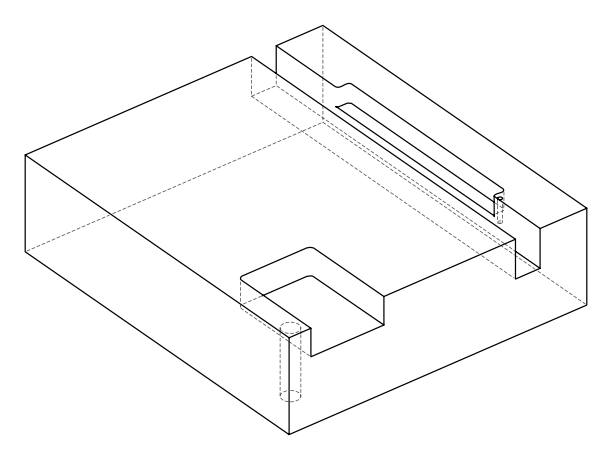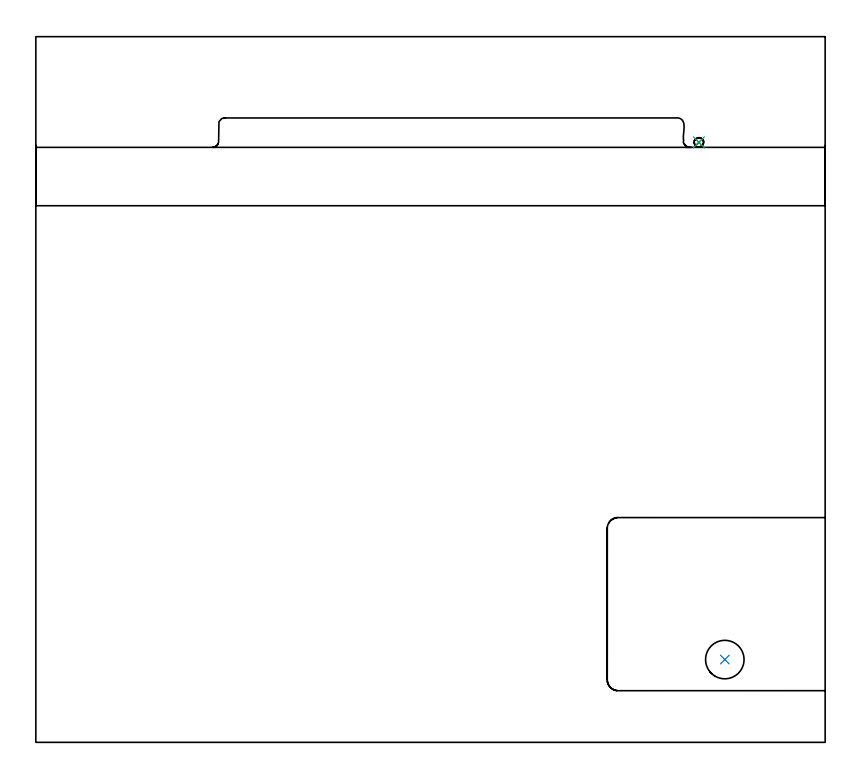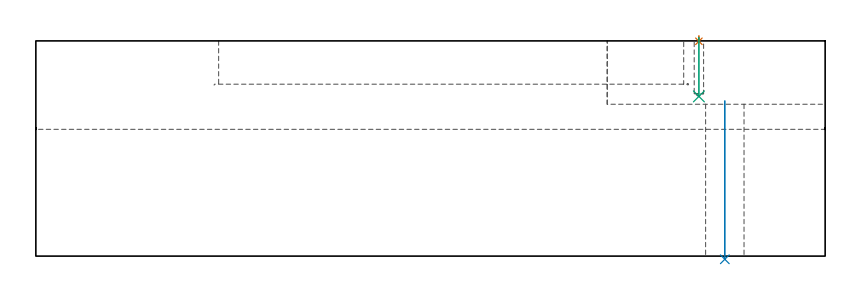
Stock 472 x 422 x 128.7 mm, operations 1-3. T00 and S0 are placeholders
(PLAN: 6 operations, 5 tool changes, 409.7 min)
(1 SPOT_DRILL | STEP1POCKET | NXT0321_9005460120000 | 0.03 min | 0 mm3)
(2 INDEXABLE_INSERT_DRILL_THROUGH_HOLE_FROM_SOLID | STEP1HOLE | NXT0302_017 | 0.39 min | 53388 mm3)
(3 DRILL_BLIND_HOLE_INTO_CENTER | STEP1POCKET | UGT0301_179 | 0.14 min | 775 mm3)
(4 MILL_OPEN_POCKET | POCKET_OPEN | NXT0201_008 | Follow Part, ap 1.5, ae 75% | 379.25 min | 891523 mm3)
(5 MILL_SLOT | SLOT_PARTIAL_RECTANGULAR | NXT0201_011 | Follow Part, ap 3, ae 75% | 21.2 min | 156658 mm3)
(6 MILL_RECTANGULAR_SLOT | SLOT_RECTANGULAR | UGT0201_004 | Follow Part, ap 8, ae 75% | 8.71 min | 444742 mm3)
(TOOL NXT0321_9005460120000 | NC Spot Drill, 142deg, 12mm, Carbide, Uncoated | D12 PA142 FL30 Z2)
(TOOL NXT0302_017 | Index. Insert Drill 23mm [880-D2300L25-05] | D23 PA176 FL115 Z2)
(TOOL UGT0301_179 | Twist Drill 5.6 mm | D5.6 PA118 FL55 Z2)
(TOOL NXT0201_008 | ENDMILL 6mm [2P460-0600-NA 1630] | D6 FL26 Z6)
(TOOL NXT0201_011 | ENDMILL 12mm [2P460-1200-NA 1630] | D12 FL38 Z6)
(TOOL UGT0201_004 | End Mill 32 mm | D32 FL53 Z6)
(OP 1 SPOT_DRILL)
G17 G21 G94 G90
T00 M6
G54
G17 G0 G90 X396.5 Y358.8 S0 M3
G43 Z138.7 H0
G94 G81 G98 Z128.459 F250. R131.7
G80
M5
M2
(OP 2 INDEXABLE_INSERT_DRILL_THROUGH_HOLE_FROM_SOLID)
G17 G21 G94 G90
T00 M6
G54
G17 G0 G90 X412. Y49.5 S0 M3
G43 Z138.7 H1
G94 G81 G98 Z-1.902 F250. R92.8
G80
M5
M2
(OP 3 DRILL_BLIND_HOLE_INTO_CENTER)
G17 G21 G94 G90
T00 M6
G54
G17 G0 G90 X396.5 Y358.8 S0 M3
G43 Z138.7 H0
G94 G81 G98 Z95.5 F250. R130.7
G80
M5
M2
